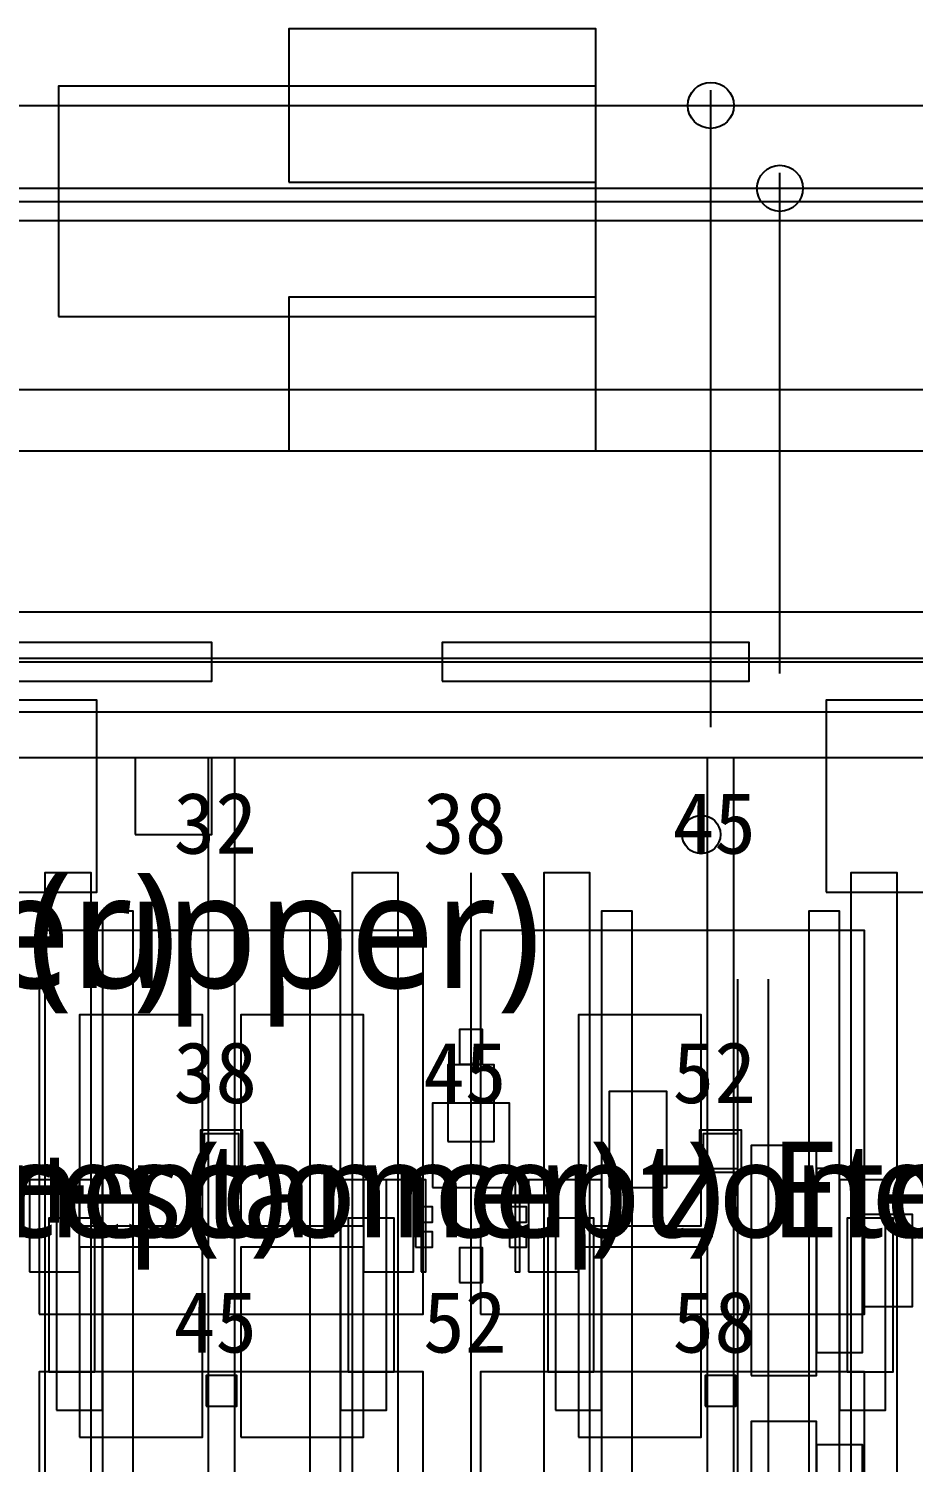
# Model space of a CAD drawing. Header units: metres. Extents: x -1640 to 1560, y -268 to 2338.
# Drawn here: x 48.23 to 71.28, y 1704.64 to 1742 of the extents above; entities that cross this region are included whole.
import ezdxf

# ---------------------------------------------------------------- set-up
doc = ezdxf.new("R2010")
doc.units = ezdxf.units.M
for name, color, linetype in [('1F_CHL', 4, 'Continuous'), ('1F_EHS_EXTINGUISHER_HYDRANT_CABINET_CONCEPT', 1, 'Continuous'), ('1F_ELEC', 6, 'Continuous'), ('1F_PUMP', 2, 'Continuous'), ('1F_SCR', 3, 'Continuous'), ('1F_STRUCT_COLUMN', 8, 'Continuous'), ('1F_ZONE', 3, 'Continuous'), ('2F_CSF_LATERAL_RACK_CONCEPT', 9, 'Continuous'), ('2F_RFG', 5, 'Continuous'), ('2F_STRUCT_COLUMN', 8, 'Continuous'), ('2F_VMB', 6, 'Continuous'), ('2F_ZONE', 3, 'Continuous'), ('3F_CLEANROOM_OVERHEAD_PIPE_DUCT_CONCEPT', 9, 'Continuous'), ('3F_EHS_EGRESS_DIST_M', 2, 'Continuous'), ('3F_ETCH', 2, 'Continuous'), ('3F_FOUP', 5, 'Continuous'), ('3F_OHT', 9, 'Continuous'), ('3F_OHTV', 1, 'Continuous'), ('3F_PHOTO', 1, 'Continuous'), ('3F_STRUCT_COLUMN', 8, 'Continuous'), ('3F_TBAR', 6, 'Continuous'), ('3F_TEXT', 7, 'Continuous'), ('3F_ZONE', 3, 'Continuous'), ('4F_DCC', 3, 'Continuous'), ('4F_FFU', 1, 'Continuous'), ('4F_MAU', 2, 'Continuous'), ('4F_STRUCT_PLENUM_TRUSS_CONCEPT', 9, 'Continuous'), ('4F_TEXT', 7, 'Continuous'), ('4F_ZONE', 3, 'Continuous'), ('5F_CHL', 4, 'Continuous'), ('5F_EHS_EXTINGUISHER_HYDRANT_CABINET_CONCEPT', 1, 'Continuous'), ('5F_ELEC', 6, 'Continuous'), ('5F_PUMP', 2, 'Continuous'), ('5F_SCR', 3, 'Continuous'), ('5F_STRUCT_COLUMN', 8, 'Continuous'), ('5F_ZONE', 3, 'Continuous'), ('6F_CSF_LATERAL_RACK_CONCEPT', 9, 'Continuous'), ('6F_RFG', 5, 'Continuous'), ('6F_STRUCT_COLUMN', 8, 'Continuous'), ('6F_VMB', 6, 'Continuous'), ('6F_ZONE', 3, 'Continuous'), ('7F_CLEANROOM_OVERHEAD_PIPE_DUCT_CONCEPT', 9, 'Continuous'), ('7F_EHS_EGRESS_DIST_M', 2, 'Continuous'), ('7F_ETCH', 2, 'Continuous'), ('7F_FOUP', 5, 'Continuous'), ('7F_OHT', 9, 'Continuous'), ('7F_OHTV', 1, 'Continuous'), ('7F_PHOTO', 1, 'Continuous'), ('7F_STRUCT_COLUMN', 8, 'Continuous'), ('7F_TBAR', 6, 'Continuous'), ('7F_TEXT', 7, 'Continuous'), ('7F_ZONE', 3, 'Continuous'), ('8F_DCC', 3, 'Continuous'), ('8F_FFU', 1, 'Continuous'), ('8F_MAU', 2, 'Continuous'), ('8F_STRUCT_PLENUM_TRUSS_CONCEPT', 9, 'Continuous'), ('8F_TEXT', 7, 'Continuous'), ('8F_ZONE', 3, 'Continuous'), ('RF_RSC', 4, 'Continuous'), ('RF_STACK', 2, 'Continuous'), ('UTIL_CHW.R_CONCEPT', 2, 'Continuous'), ('UTIL_CHW.S_CONCEPT', 1, 'Continuous'), ('UTIL_ELEC.EMERG_CONCEPT', 4, 'Continuous'), ('UTIL_ELEC.MV_CONCEPT', 1, 'Continuous'), ('UTIL_ELEC.UPS_CONCEPT', 3, 'Continuous'), ('UTIL_EXH.HEAT_CONCEPT', 1, 'Continuous'), ('UTIL_EXH.HEAT_RISER', 1, 'Continuous'), ('UTIL_EXH.VOC_CONCEPT', 6, 'Continuous'), ('UTIL_EXH.VOC_RISER', 6, 'Continuous'), ('UTIL_HR_CONCEPT', 5, 'Continuous'), ('UTIL_PCW.R_CONCEPT', 1, 'Continuous'), ('UTIL_PCW.S_CONCEPT', 6, 'Continuous')]:
    doc.layers.add(name, color=color, linetype=linetype)
doc.styles.add('KO', font='malgun.ttf')

msp = doc.modelspace()

# ---------------------------------------------------------------- linework, layer by layer
at = {"layer": '1F_CHL'}
msp.add_lwpolyline([(63.35, 1711.8), (64.85, 1711.8), (64.85, 1714.3), (63.35, 1714.3)], close=True, dxfattribs=at)
at = {"layer": '1F_EHS_EXTINGUISHER_HYDRANT_CABINET_CONCEPT'}
msp.add_circle((65.75, 1721), 0.5, dxfattribs=at)
at = {"layer": '1F_ELEC'}
for points in [[(55, 1738), (63, 1738), (63, 1742), (55, 1742)], [(55, 1731), (63, 1731), (63, 1735), (55, 1735)]]:
    msp.add_lwpolyline(points, close=True, dxfattribs=at)
at = {"layer": '1F_PUMP'}
for points in [[(48.75, 1707), (49.95, 1707), (49.95, 1711), (48.75, 1711)], [(56.55, 1707), (57.75, 1707), (57.75, 1711), (56.55, 1711)], [(61.75, 1707), (62.95, 1707), (62.95, 1711), (61.75, 1711)], [(69.55, 1707), (70.75, 1707), (70.75, 1711), (69.55, 1711)]]:
    msp.add_lwpolyline(points, close=True, dxfattribs=at)
at = {"layer": '1F_SCR'}
msp.add_lwpolyline([(58.75, 1711.8), (60.75, 1711.8), (60.75, 1714), (58.75, 1714)], close=True, dxfattribs=at)
at = {"layer": '1F_STRUCT_COLUMN'}
for points in [[(52.7, 1712.2), (53.8, 1712.2), (53.8, 1713.3), (52.7, 1713.3)], [(65.7, 1712.2), (66.8, 1712.2), (66.8, 1713.3), (65.7, 1713.3)]]:
    msp.add_lwpolyline(points, close=True, dxfattribs=at)
at = {"layer": '1F_ZONE'}
msp.add_lwpolyline([(-33.5, 1569), (192, 1569), (192, 1723), (-33.5, 1723)], close=True, dxfattribs=at)
at = {"layer": '2F_CSF_LATERAL_RACK_CONCEPT'}
for points in [[(50.15, 1573), (50.95, 1573), (50.95, 1719), (50.15, 1719)], [(55.55, 1573), (56.35, 1573), (56.35, 1719), (55.55, 1719)], [(63.15, 1573), (63.95, 1573), (63.95, 1719), (63.15, 1719)], [(68.55, 1573), (69.35, 1573), (69.35, 1719), (68.55, 1719)]]:
    msp.add_lwpolyline(points, close=True, dxfattribs=at)
at = {"layer": '2F_RFG'}
for points in [[(48.95, 1706), (50.15, 1706), (50.15, 1712), (48.95, 1712)], [(56.35, 1706), (57.55, 1706), (57.55, 1712), (56.35, 1712)], [(61.95, 1706), (63.15, 1706), (63.15, 1712), (61.95, 1712)], [(69.35, 1706), (70.55, 1706), (70.55, 1712), (69.35, 1712)]]:
    msp.add_lwpolyline(points, close=True, dxfattribs=at)
at = {"layer": '2F_STRUCT_COLUMN'}
for points in [[(52.8, 1712.3), (53.7, 1712.3), (53.7, 1713.2), (52.8, 1713.2)], [(65.8, 1712.3), (66.7, 1712.3), (66.7, 1713.2), (65.8, 1713.2)]]:
    msp.add_lwpolyline(points, close=True, dxfattribs=at)
at = {"layer": '2F_VMB'}
msp.add_lwpolyline([(59.15, 1713), (60.35, 1713), (60.35, 1715), (59.15, 1715)], close=True, dxfattribs=at)
at = {"layer": '2F_ZONE'}
msp.add_lwpolyline([(-33.5, 1569), (192, 1569), (192, 1723), (-33.5, 1723)], close=True, dxfattribs=at)
at = {"layer": '3F_CLEANROOM_OVERHEAD_PIPE_DUCT_CONCEPT'}
for points in [[(48.65, 1572), (49.85, 1572), (49.85, 1720), (48.65, 1720)], [(56.65, 1572), (57.85, 1572), (57.85, 1720), (56.65, 1720)], [(61.65, 1572), (62.85, 1572), (62.85, 1720), (61.65, 1720)], [(69.65, 1572), (70.85, 1572), (70.85, 1720), (69.65, 1720)]]:
    msp.add_lwpolyline(points, close=True, dxfattribs=at)
at = {"layer": '3F_ETCH'}
for points in [[(67.05, 1706.9), (68.75, 1706.9), (68.75, 1712.9), (67.05, 1712.9)], [(68.75, 1707.5), (69.95, 1707.5), (69.95, 1712.3), (68.75, 1712.3)], [(69.95, 1708.7), (71.25, 1708.7), (71.25, 1711.1), (69.95, 1711.1)], [(67.05, 1699.7), (68.75, 1699.7), (68.75, 1705.7), (67.05, 1705.7)], [(68.75, 1700.3), (69.95, 1700.3), (69.95, 1705.1), (68.75, 1705.1)]]:
    msp.add_lwpolyline(points, close=True, dxfattribs=at)
at = {"layer": '3F_FOUP'}
for points in [[(58.3, 1710.9), (58.75, 1710.9), (58.75, 1711.3), (58.3, 1711.3)], [(60.75, 1710.9), (61.2, 1710.9), (61.2, 1711.3), (60.75, 1711.3)], [(58.3, 1710.25), (58.75, 1710.25), (58.75, 1710.65), (58.3, 1710.65)], [(60.75, 1710.25), (61.2, 1710.25), (61.2, 1710.65), (60.75, 1710.65)]]:
    msp.add_lwpolyline(points, close=True, dxfattribs=at)
at = {"layer": '3F_OHT'}
msp.add_line((59.75, 1650), (59.75, 1720), dxfattribs=at)
at = {"layer": '3F_OHTV'}
for points in [[(59.45, 1715.02), (60.05, 1715.02), (60.05, 1715.92), (59.45, 1715.92)], [(59.45, 1709.33), (60.05, 1709.33), (60.05, 1710.23), (59.45, 1710.23)]]:
    msp.add_lwpolyline(points, close=True, dxfattribs=at)
at = {"layer": '3F_PHOTO'}
for points in [[(49.55, 1710.8), (52.75, 1710.8), (52.75, 1716.3), (49.55, 1716.3)], [(53.75, 1710.8), (56.95, 1710.8), (56.95, 1716.3), (53.75, 1716.3)], [(62.55, 1710.8), (65.75, 1710.8), (65.75, 1716.3), (62.55, 1716.3)], [(48.25, 1709.6), (49.55, 1709.6), (49.55, 1712), (48.25, 1712)], [(56.95, 1709.6), (58.25, 1709.6), (58.25, 1712), (56.95, 1712)], [(61.25, 1709.6), (62.55, 1709.6), (62.55, 1712), (61.25, 1712)], [(49.55, 1705.3), (52.75, 1705.3), (52.75, 1710.25), (49.55, 1710.25)], [(53.75, 1705.3), (56.95, 1705.3), (56.95, 1710.25), (53.75, 1710.25)], [(62.55, 1705.3), (65.75, 1705.3), (65.75, 1710.25), (62.55, 1710.25)]]:
    msp.add_lwpolyline(points, close=True, dxfattribs=at)
at = {"layer": '3F_STRUCT_COLUMN'}
for points in [[(52.85, 1706.1), (53.65, 1706.1), (53.65, 1706.9), (52.85, 1706.9)], [(65.85, 1706.1), (66.65, 1706.1), (66.65, 1706.9), (65.85, 1706.9)]]:
    msp.add_lwpolyline(points, close=True, dxfattribs=at)
at = {"layer": '3F_TBAR'}
for points in [[(58.45, 1709.6), (58.57, 1709.6), (58.57, 1712), (58.45, 1712)], [(60.9, 1709.6), (61.02, 1709.6), (61.02, 1712), (60.9, 1712)]]:
    msp.add_lwpolyline(points, close=True, dxfattribs=at)
at = {"layer": '3F_ZONE'}
msp.add_lwpolyline([(-33.5, 1569), (192, 1569), (192, 1723), (-33.5, 1723)], close=True, dxfattribs=at)
at = {"layer": '4F_DCC'}
for points in [[(45, 1725), (53, 1725), (53, 1726), (45, 1726)], [(59, 1725), (67, 1725), (67, 1726), (59, 1726)]]:
    msp.add_lwpolyline(points, close=True, dxfattribs=at)
at = {"layer": '4F_FFU'}
for points in [[(48.5, 1708.5), (58.5, 1708.5), (58.5, 1718.5), (48.5, 1718.5)], [(60, 1708.5), (70, 1708.5), (70, 1718.5), (60, 1718.5)], [(48.5, 1697), (58.5, 1697), (58.5, 1707), (48.5, 1707)], [(60, 1697), (70, 1697), (70, 1707), (60, 1707)]]:
    msp.add_lwpolyline(points, close=True, dxfattribs=at)
at = {"layer": '4F_MAU'}
msp.add_lwpolyline([(49, 1734.5), (63, 1734.5), (63, 1740.5), (49, 1740.5)], close=True, dxfattribs=at)
at = {"layer": '4F_STRUCT_PLENUM_TRUSS_CONCEPT'}
for points in [[(52.9, 1569), (53.6, 1569), (53.6, 1723), (52.9, 1723)], [(65.9, 1569), (66.6, 1569), (66.6, 1723), (65.9, 1723)]]:
    msp.add_lwpolyline(points, close=True, dxfattribs=at)
at = {"layer": '4F_ZONE'}
msp.add_lwpolyline([(-33.5, 1569), (192, 1569), (192, 1723), (-33.5, 1723)], close=True, dxfattribs=at)
at = {"layer": '5F_CHL'}
msp.add_lwpolyline([(63.35, 1711.8), (64.85, 1711.8), (64.85, 1714.3), (63.35, 1714.3)], close=True, dxfattribs=at)
at = {"layer": '5F_EHS_EXTINGUISHER_HYDRANT_CABINET_CONCEPT'}
msp.add_circle((65.75, 1721), 0.5, dxfattribs=at)
at = {"layer": '5F_ELEC'}
for points in [[(55, 1738), (63, 1738), (63, 1742), (55, 1742)], [(55, 1731), (63, 1731), (63, 1735), (55, 1735)]]:
    msp.add_lwpolyline(points, close=True, dxfattribs=at)
at = {"layer": '5F_PUMP'}
for points in [[(48.75, 1707), (49.95, 1707), (49.95, 1711), (48.75, 1711)], [(56.55, 1707), (57.75, 1707), (57.75, 1711), (56.55, 1711)], [(61.75, 1707), (62.95, 1707), (62.95, 1711), (61.75, 1711)], [(69.55, 1707), (70.75, 1707), (70.75, 1711), (69.55, 1711)]]:
    msp.add_lwpolyline(points, close=True, dxfattribs=at)
at = {"layer": '5F_SCR'}
msp.add_lwpolyline([(58.75, 1711.8), (60.75, 1711.8), (60.75, 1714), (58.75, 1714)], close=True, dxfattribs=at)
at = {"layer": '5F_STRUCT_COLUMN'}
for points in [[(52.7, 1712.2), (53.8, 1712.2), (53.8, 1713.3), (52.7, 1713.3)], [(65.7, 1712.2), (66.8, 1712.2), (66.8, 1713.3), (65.7, 1713.3)]]:
    msp.add_lwpolyline(points, close=True, dxfattribs=at)
at = {"layer": '5F_ZONE'}
msp.add_lwpolyline([(-33.5, 1569), (192, 1569), (192, 1723), (-33.5, 1723)], close=True, dxfattribs=at)
at = {"layer": '6F_CSF_LATERAL_RACK_CONCEPT'}
for points in [[(50.15, 1573), (50.95, 1573), (50.95, 1719), (50.15, 1719)], [(55.55, 1573), (56.35, 1573), (56.35, 1719), (55.55, 1719)], [(63.15, 1573), (63.95, 1573), (63.95, 1719), (63.15, 1719)], [(68.55, 1573), (69.35, 1573), (69.35, 1719), (68.55, 1719)]]:
    msp.add_lwpolyline(points, close=True, dxfattribs=at)
at = {"layer": '6F_RFG'}
for points in [[(48.95, 1706), (50.15, 1706), (50.15, 1712), (48.95, 1712)], [(56.35, 1706), (57.55, 1706), (57.55, 1712), (56.35, 1712)], [(61.95, 1706), (63.15, 1706), (63.15, 1712), (61.95, 1712)], [(69.35, 1706), (70.55, 1706), (70.55, 1712), (69.35, 1712)]]:
    msp.add_lwpolyline(points, close=True, dxfattribs=at)
at = {"layer": '6F_STRUCT_COLUMN'}
for points in [[(52.8, 1712.3), (53.7, 1712.3), (53.7, 1713.2), (52.8, 1713.2)], [(65.8, 1712.3), (66.7, 1712.3), (66.7, 1713.2), (65.8, 1713.2)]]:
    msp.add_lwpolyline(points, close=True, dxfattribs=at)
at = {"layer": '6F_VMB'}
msp.add_lwpolyline([(59.15, 1713), (60.35, 1713), (60.35, 1715), (59.15, 1715)], close=True, dxfattribs=at)
at = {"layer": '6F_ZONE'}
msp.add_lwpolyline([(-33.5, 1569), (192, 1569), (192, 1723), (-33.5, 1723)], close=True, dxfattribs=at)
at = {"layer": '7F_CLEANROOM_OVERHEAD_PIPE_DUCT_CONCEPT'}
for points in [[(48.65, 1572), (49.85, 1572), (49.85, 1720), (48.65, 1720)], [(56.65, 1572), (57.85, 1572), (57.85, 1720), (56.65, 1720)], [(61.65, 1572), (62.85, 1572), (62.85, 1720), (61.65, 1720)], [(69.65, 1572), (70.85, 1572), (70.85, 1720), (69.65, 1720)]]:
    msp.add_lwpolyline(points, close=True, dxfattribs=at)
at = {"layer": '7F_ETCH'}
for points in [[(67.05, 1706.9), (68.75, 1706.9), (68.75, 1712.9), (67.05, 1712.9)], [(68.75, 1707.5), (69.95, 1707.5), (69.95, 1712.3), (68.75, 1712.3)], [(69.95, 1708.7), (71.25, 1708.7), (71.25, 1711.1), (69.95, 1711.1)], [(67.05, 1699.7), (68.75, 1699.7), (68.75, 1705.7), (67.05, 1705.7)], [(68.75, 1700.3), (69.95, 1700.3), (69.95, 1705.1), (68.75, 1705.1)]]:
    msp.add_lwpolyline(points, close=True, dxfattribs=at)
at = {"layer": '7F_FOUP'}
for points in [[(58.3, 1710.9), (58.75, 1710.9), (58.75, 1711.3), (58.3, 1711.3)], [(60.75, 1710.9), (61.2, 1710.9), (61.2, 1711.3), (60.75, 1711.3)], [(58.3, 1710.25), (58.75, 1710.25), (58.75, 1710.65), (58.3, 1710.65)], [(60.75, 1710.25), (61.2, 1710.25), (61.2, 1710.65), (60.75, 1710.65)]]:
    msp.add_lwpolyline(points, close=True, dxfattribs=at)
at = {"layer": '7F_OHT'}
msp.add_line((59.75, 1650), (59.75, 1720), dxfattribs=at)
at = {"layer": '7F_OHTV'}
for points in [[(59.45, 1715.02), (60.05, 1715.02), (60.05, 1715.92), (59.45, 1715.92)], [(59.45, 1709.33), (60.05, 1709.33), (60.05, 1710.23), (59.45, 1710.23)]]:
    msp.add_lwpolyline(points, close=True, dxfattribs=at)
at = {"layer": '7F_PHOTO'}
for points in [[(49.55, 1710.8), (52.75, 1710.8), (52.75, 1716.3), (49.55, 1716.3)], [(53.75, 1710.8), (56.95, 1710.8), (56.95, 1716.3), (53.75, 1716.3)], [(62.55, 1710.8), (65.75, 1710.8), (65.75, 1716.3), (62.55, 1716.3)], [(48.25, 1709.6), (49.55, 1709.6), (49.55, 1712), (48.25, 1712)], [(56.95, 1709.6), (58.25, 1709.6), (58.25, 1712), (56.95, 1712)], [(61.25, 1709.6), (62.55, 1709.6), (62.55, 1712), (61.25, 1712)], [(49.55, 1705.3), (52.75, 1705.3), (52.75, 1710.25), (49.55, 1710.25)], [(53.75, 1705.3), (56.95, 1705.3), (56.95, 1710.25), (53.75, 1710.25)], [(62.55, 1705.3), (65.75, 1705.3), (65.75, 1710.25), (62.55, 1710.25)]]:
    msp.add_lwpolyline(points, close=True, dxfattribs=at)
at = {"layer": '7F_STRUCT_COLUMN'}
for points in [[(52.85, 1706.1), (53.65, 1706.1), (53.65, 1706.9), (52.85, 1706.9)], [(65.85, 1706.1), (66.65, 1706.1), (66.65, 1706.9), (65.85, 1706.9)]]:
    msp.add_lwpolyline(points, close=True, dxfattribs=at)
at = {"layer": '7F_TBAR'}
for points in [[(58.45, 1709.6), (58.57, 1709.6), (58.57, 1712), (58.45, 1712)], [(60.9, 1709.6), (61.02, 1709.6), (61.02, 1712), (60.9, 1712)]]:
    msp.add_lwpolyline(points, close=True, dxfattribs=at)
at = {"layer": '7F_ZONE'}
msp.add_lwpolyline([(-33.5, 1569), (192, 1569), (192, 1723), (-33.5, 1723)], close=True, dxfattribs=at)
at = {"layer": '8F_DCC'}
for points in [[(45, 1725), (53, 1725), (53, 1726), (45, 1726)], [(59, 1725), (67, 1725), (67, 1726), (59, 1726)]]:
    msp.add_lwpolyline(points, close=True, dxfattribs=at)
at = {"layer": '8F_FFU'}
for points in [[(48.5, 1708.5), (58.5, 1708.5), (58.5, 1718.5), (48.5, 1718.5)], [(60, 1708.5), (70, 1708.5), (70, 1718.5), (60, 1718.5)], [(48.5, 1697), (58.5, 1697), (58.5, 1707), (48.5, 1707)], [(60, 1697), (70, 1697), (70, 1707), (60, 1707)]]:
    msp.add_lwpolyline(points, close=True, dxfattribs=at)
at = {"layer": '8F_MAU'}
msp.add_lwpolyline([(49, 1734.5), (63, 1734.5), (63, 1740.5), (49, 1740.5)], close=True, dxfattribs=at)
at = {"layer": '8F_STRUCT_PLENUM_TRUSS_CONCEPT'}
for points in [[(52.9, 1569), (53.6, 1569), (53.6, 1723), (52.9, 1723)], [(65.9, 1569), (66.6, 1569), (66.6, 1723), (65.9, 1723)]]:
    msp.add_lwpolyline(points, close=True, dxfattribs=at)
at = {"layer": '8F_ZONE'}
msp.add_lwpolyline([(-33.5, 1569), (192, 1569), (192, 1723), (-33.5, 1723)], close=True, dxfattribs=at)
at = {"layer": 'RF_RSC'}
for points in [[(43, 1719.5), (50, 1719.5), (50, 1724.5), (43, 1724.5)], [(69, 1719.5), (76, 1719.5), (76, 1724.5), (69, 1724.5)]]:
    msp.add_lwpolyline(points, close=True, dxfattribs=at)
at = {"layer": 'RF_STACK'}
msp.add_lwpolyline([(51, 1721), (53, 1721), (53, 1723), (51, 1723)], close=True, dxfattribs=at)
at = {"layer": 'UTIL_CHW.R_CONCEPT'}
msp.add_line((-278.2, 1726.8), (189.8, 1726.8), dxfattribs=at)
msp.add_line((-278.2, 1726.8), (189.8, 1726.8), dxfattribs=at)
at = {"layer": 'UTIL_CHW.S_CONCEPT'}
msp.add_line((-279.5, 1725.5), (188.5, 1725.5), dxfattribs=at)
msp.add_line((-279.5, 1725.5), (188.5, 1725.5), dxfattribs=at)
at = {"layer": 'UTIL_ELEC.EMERG_CONCEPT'}
for p in [(-287.3, 1740), (-283.3, 1740)]:
    msp.add_line(p, (186.3, 1740), dxfattribs=at)
at = {"layer": 'UTIL_ELEC.MV_CONCEPT'}
for p, q in [((-285.4, 1732.6), (186.4, 1732.6)), ((-285.4, 1732.6), (186.4, 1732.6)), ((-285.4, 1731), (186.4, 1731)), ((-285.4, 1731), (186.4, 1731))]:
    msp.add_line(p, q, dxfattribs=at)
at = {"layer": 'UTIL_ELEC.UPS_CONCEPT'}
msp.add_line((-257.3, 1737), (186.3, 1737), dxfattribs=at)
msp.add_line((-257.3, 1737), (186.3, 1737), dxfattribs=at)
at = {"layer": 'UTIL_EXH.HEAT_CONCEPT'}
for p, q in [((67.8, 1725.2), (67.8, 1738.24)), ((67.8, 1725.2), (67.8, 1738.24)), ((-269.55, 1737.84), (197.55, 1737.84)), ((-281.4, 1725.6), (190.4, 1725.6)), ((-281.4, 1725.6), (190.4, 1725.6))]:
    msp.add_line(p, q, dxfattribs=at)
at = {"layer": 'UTIL_EXH.HEAT_RISER'}
msp.add_circle((67.8, 1737.84), 0.6, dxfattribs=at)
at = {"layer": 'UTIL_EXH.VOC_CONCEPT'}
for p, q in [((66, 1723.8), (66, 1740.4)), ((66, 1723.8), (66, 1740.4)), ((-269.55, 1740), (197.55, 1740)), ((-281.4, 1724.2), (190.4, 1724.2)), ((-281.4, 1724.2), (190.4, 1724.2))]:
    msp.add_line(p, q, dxfattribs=at)
at = {"layer": 'UTIL_EXH.VOC_RISER'}
msp.add_circle((66, 1740), 0.6, dxfattribs=at)
at = {"layer": 'UTIL_HR_CONCEPT'}
msp.add_line((-40.85, 1737.5), (182.35, 1737.5), dxfattribs=at)
msp.add_line((-40.85, 1737.5), (182.35, 1737.5), dxfattribs=at)
at = {"layer": 'UTIL_PCW.R_CONCEPT'}
msp.add_line((67.505, 1574.78), (67.505, 1717.23), dxfattribs=at)
msp.add_line((67.505, 1574.78), (67.505, 1717.23), dxfattribs=at)
at = {"layer": 'UTIL_PCW.S_CONCEPT'}
msp.add_line((66.705, 1574.78), (66.705, 1717.23), dxfattribs=at)
msp.add_line((66.705, 1574.78), (66.705, 1717.23), dxfattribs=at)

# ---------------------------------------------------------------- texts
at = {"layer": '3F_EHS_EGRESS_DIST_M'}
for s, p in [('32', (52, 1720.5)), ('38', (58.5, 1720.5)), ('45', (65, 1720.5)), ('38', (52, 1714)), ('52', (65, 1714)), ('45', (58.5, 1714)), ('45', (52, 1707.5)), ('52', (58.5, 1707.5)), ('58', (65, 1707.5))]:
    msp.add_text(s, height=1.6, dxfattribs=at).set_placement(p)
at = {"layer": '3F_TEXT', "style": 'KO'}
for s, p in [('Diffusion / thermal (vertical furnace) zone (concept)', (-23.45, 1710.5)), ('Deposition (CVD/ALD/PVD) zone (concept)', (2.55, 1710.5)), ('Photo (track + scanner) zone (concept)', (28.55, 1710.5)), ('Etch zone (concept)', (67.55, 1710.5))]:
    msp.add_text(s, height=2.5, dxfattribs=at).set_placement(p)
at = {"layer": '4F_TEXT', "style": 'KO'}
msp.add_text('P2 FAB 4F east · FFU plenum and truss (lower)', height=3, dxfattribs=at).set_placement((-31.5, 1717))
at = {"layer": '7F_EHS_EGRESS_DIST_M'}
for s, p in [('32', (52, 1720.5)), ('38', (58.5, 1720.5)), ('45', (65, 1720.5)), ('38', (52, 1714)), ('52', (65, 1714)), ('45', (58.5, 1714)), ('45', (52, 1707.5)), ('52', (58.5, 1707.5)), ('58', (65, 1707.5))]:
    msp.add_text(s, height=1.6, dxfattribs=at).set_placement(p)
at = {"layer": '7F_TEXT', "style": 'KO'}
for s, p in [('Diffusion / thermal (vertical furnace) zone (concept)', (-23.45, 1710.5)), ('Deposition (CVD/ALD/PVD) zone (concept)', (2.55, 1710.5)), ('Photo (track + scanner) zone (concept)', (28.55, 1710.5)), ('Etch zone (concept)', (67.55, 1710.5))]:
    msp.add_text(s, height=2.5, dxfattribs=at).set_placement(p)
at = {"layer": '8F_TEXT', "style": 'KO'}
msp.add_text('P2 FAB 8F east · FFU plenum and roof truss (upper)', height=3, dxfattribs=at).set_placement((-31.5, 1717))

doc.saveas('drawing.dxf')
